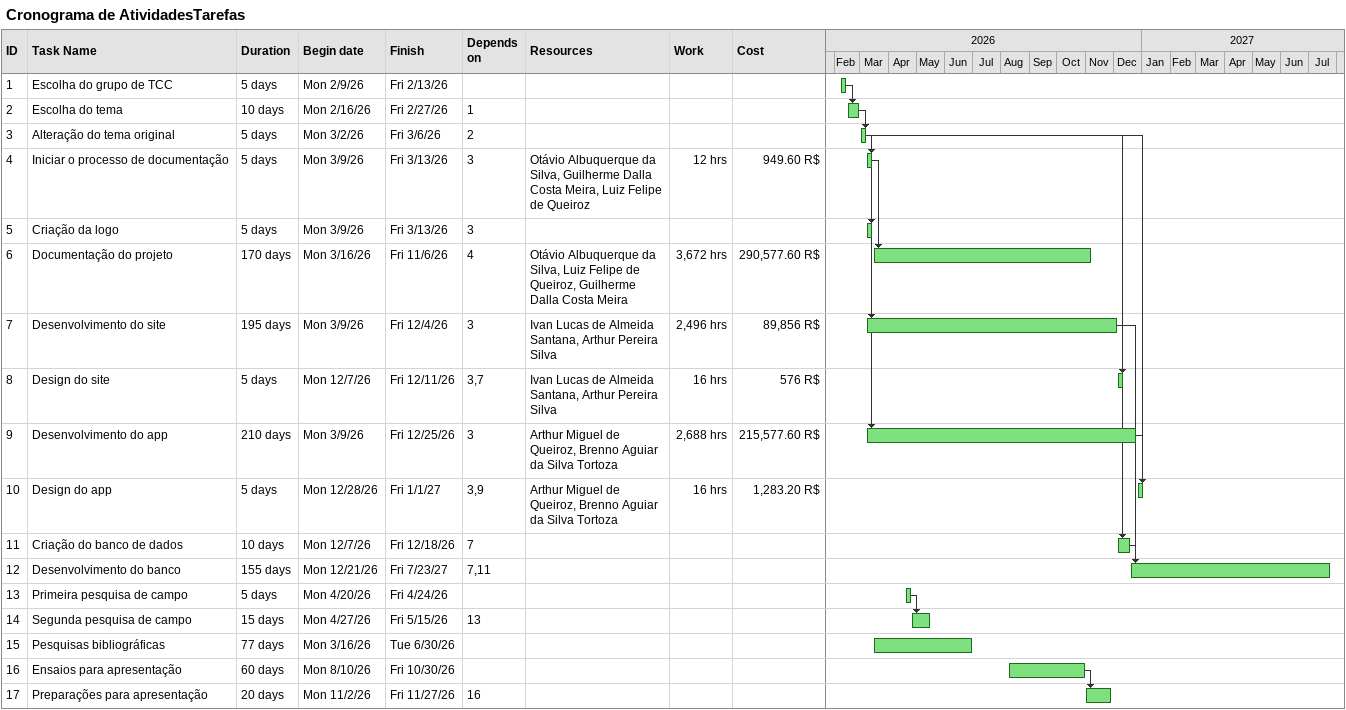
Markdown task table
Cronograma de AtividadesTarefas

| ID | Task | Duration | Start | Finish | Predecessors | Resources | Work (h) | Cost (R$) |
|---|---|---|---|---|---|---|---|---|
| 1 | Escolha do grupo de TCC | 5d | 2026-02-09 | 2026-02-13 |  |  |  |  |
| 2 | Escolha do tema | 10d | 2026-02-16 | 2026-02-27 | 1 |  |  |  |
| 3 | Alteração do tema original | 5d | 2026-03-02 | 2026-03-06 | 2 |  |  |  |
| 4 | Iniciar o processo de documentação | 5d | 2026-03-09 | 2026-03-13 | 3 | Otávio Albuquerque da Silva, Guilherme Dalla Costa Meira, Luiz Felipe de Queiroz | 12 | 949.60 |
| 5 | Criação da logo | 5d | 2026-03-09 | 2026-03-13 | 3 |  |  |  |
| 6 | Documentação do projeto | 170d | 2026-03-16 | 2026-11-06 | 4 | Otávio Albuquerque da Silva, Luiz Felipe de Queiroz, Guilherme Dalla Costa Meira | 3672 | 290577.60 |
| 7 | Desenvolvimento do site | 195d | 2026-03-09 | 2026-12-04 | 3 | Ivan Lucas de Almeida Santana, Arthur Pereira Silva | 2496 | 89856 |
| 8 | Design do site | 5d | 2026-12-07 | 2026-12-11 | 3, 7 | Ivan Lucas de Almeida Santana, Arthur Pereira Silva | 16 | 576 |
| 9 | Desenvolvimento do app | 210d | 2026-03-09 | 2026-12-25 | 3 | Arthur Miguel de Queiroz, Brenno Aguiar da Silva Tortoza | 2688 | 215577.60 |
| 10 | Design do app | 5d | 2026-12-28 | 2027-01-01 | 3, 9 | Arthur Miguel de Queiroz, Brenno Aguiar da Silva Tortoza | 16 | 1283.20 |
| 11 | Criação do banco de dados | 10d | 2026-12-07 | 2026-12-18 | 7 |  |  |  |
| 12 | Desenvolvimento do banco | 155d | 2026-12-21 | 2027-07-23 | 7, 11 |  |  |  |
| 13 | Primeira pesquisa de campo | 5d | 2026-04-20 | 2026-04-24 |  |  |  |  |
| 14 | Segunda pesquisa de campo | 15d | 2026-04-27 | 2026-05-15 | 13 |  |  |  |
| 15 | Pesquisas bibliográficas | 77d | 2026-03-16 | 2026-06-30 |  |  |  |  |
| 16 | Ensaios para apresentação | 60d | 2026-08-10 | 2026-10-30 |  |  |  |  |
| 17 | Preparações para apresentação | 20d | 2026-11-02 | 2026-11-27 | 16 |  |  |  |
